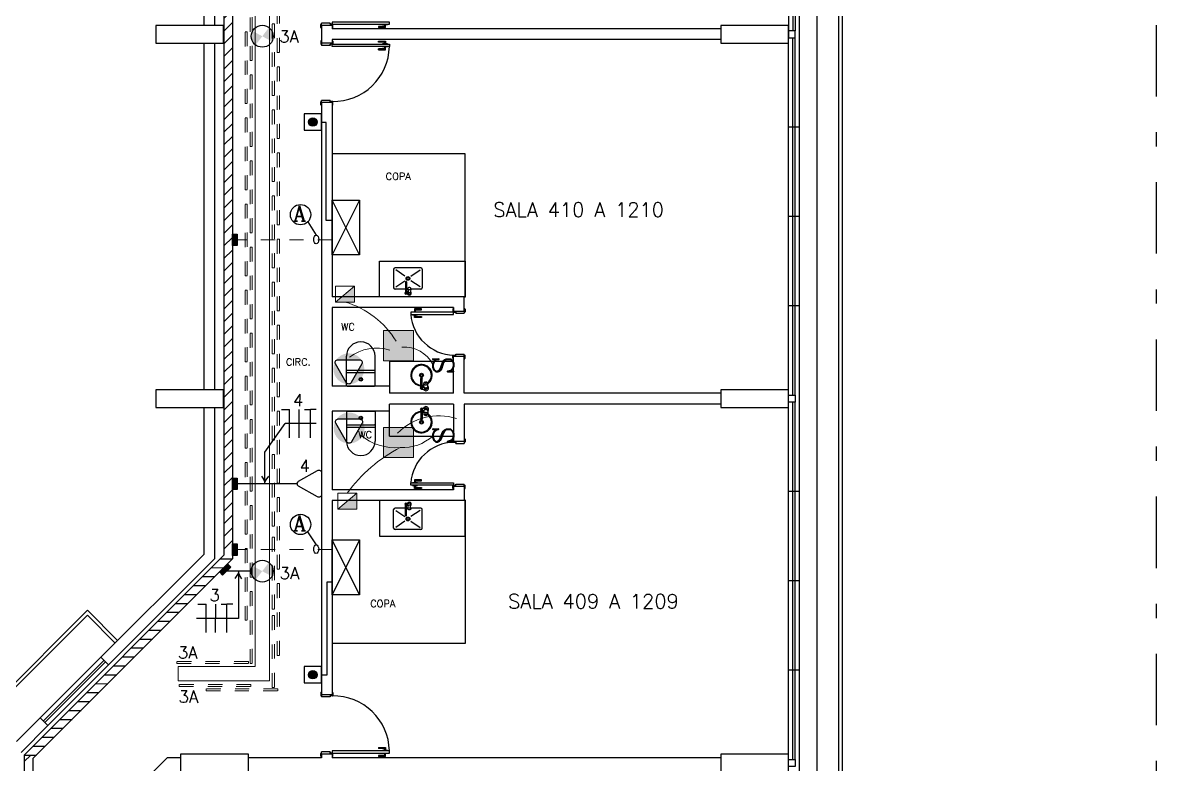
# Model space of a CAD drawing. Extents: x 544 to 914, y -40 to 56.
# Drawn here: x 579.54 to 587.48, y 0.09 to 5.28 of the extents above; entities that cross this region are included whole.
import ezdxf

# ---------------------------------------------------------------- set-up
doc = ezdxf.new("R2010")
doc.units = 0
doc.header["$LTSCALE"] = 0.5
doc.header["$MEASUREMENT"] = 0
for name, pattern in [('CONTINU', [0]), ('DASHDOT', [1, 0.5, -0.25, 0, -0.25]), ('DASHDOT2', [0.5, 0.25, -0.125, 0, -0.125]), ('HIDDEN', [0.375, 0.25, -0.125])]:
    doc.linetypes.add(name, pattern=pattern)
doc.layers.get('0').update_dxf_attribs({"linetype": 'CONTINUOUS'})
for name, color, linetype in [('3', 1, 'CONTINUOUS'), ('A-01', 1, 'CONTINUOUS'), ('A-02', 2, 'CONTINUOUS'), ('A-03', 3, 'CONTINUOUS'), ('A-05', 5, 'CONTINUOUS'), ('COZINHA', 2, 'CONTINUOUS'), ('ELE-ELETROCALHA', 250, 'CONTINUOUS'), ('ELETRODUTO', 5, 'CONTINUOUS'), ('FIAÇÃO', 15, 'CONTINUOUS'), ('INTERRUPTOR', 3, 'CONTINUOUS'), ('JANELA', 1, 'CONTINUOUS'), ('LUMINO', 3, 'CONTINUOUS'), ('PORTA', 2, 'CONTINUOUS'), ('Proj', 1, 'HIDDEN'), ('REDE-ESTRUTURADA', 3, 'CONTINUOUS'), ('SAN', 2, 'CONTINUOUS'), ('SETAS', 1, 'CONTINUOUS'), ('SIMBOLOS', 2, 'CONTINUOUS'), ('TEXTO', 7, 'CONTINUOUS'), ('TEXTO - TOMADAS', 250, 'CONTINUOUS'), ('TOMADAS', 3, 'CONTINUOUS'), ('TUBULACAO', 5, 'CONTINUOUS'), ('Título', 3, 'CONTINUOUS')]:
    doc.layers.add(name, color=color, linetype=linetype)
doc.layers.add('Luminotécnico', color=142, linetype='CONTINUOUS', lineweight=0)
doc.styles.add('ROMANC', font='romanc.shx')
doc.styles.add('T20', font='simplex.shx', dxfattribs={"height": 0.1})

# ---------------------------------------------------------------- blocks, each defined once
blk = doc.blocks.new('A')
at = {"layer": 'TOMADAS'}
blk.add_hatch(color=256, dxfattribs=at).paths.add_polyline_path([(1807.0593, -85.114, 1), (1806.9999, -85.114, 1)])
blk.add_lwpolyline([(1806.9719, -85.1745), (1807.0873, -85.1745), (1807.0873, -85.0534), (1806.9719, -85.0534)], close=True, dxfattribs=at)
blk.add_circle((1807.0296, -85.114), 0.0297, dxfattribs=at)
blk = doc.blocks.new('T')
at = {"layer": 'TOMADAS'}
for p, q in [((-55.6492, 372.2054), (-55.6492, 372.0316)), ((-55.465, 372.138), (-55.6155, 372.2249)), ((-55.6155, 372.0122), (-55.465, 372.0991))]:
    blk.add_line(p, q, dxfattribs=at)
for centre, start, end in [((-55.6267, 372.2054), 60, 180), ((-55.4762, 372.1185), 300, 60), ((-55.6267, 372.0316), 180, 300)]:
    blk.add_arc(centre, 0.0225, start, end, dxfattribs=at)

msp = doc.modelspace()

# ---------------------------------------------------------------- hatches: boundary and pattern name
at = {"layer": 'ELE-ELETROCALHA', "ltscale": 0.06}
h = msp.add_hatch(dxfattribs=at)
h.set_pattern_fill('ANSI31', color=256, scale=0.5, style=0)
h.set_pattern_definition([(45, (-889.07684, 133.60847), (-0.0441941738, 0.0441941738), [])])
h.paths.add_polyline_path([(581.0121, 7.2591), (580.9519, 7.2591), (580.9519, 1.5815), (581.0121, 1.5845)])
at = {"layer": 'ELETRODUTO', "linetype": 'DASHDOT2', "ltscale": 0.06}
for points in [[(581.0124, 3.7229), (581.0442, 3.7229), (581.0442, 3.8023), (581.0124, 3.8023)], [(581.0122, 2.0162), (581.044, 2.0162), (581.044, 2.0956), (581.0122, 2.0956)], [(581.0122, 1.5548), (581.044, 1.5548), (581.044, 1.6343), (581.0122, 1.6343)], [(580.9202, 1.4395), (580.9423, 1.4168), (580.9993, 1.4721), (580.9772, 1.4949)]]:
    msp.add_hatch(color=256, dxfattribs=at).paths.add_polyline_path(points)
at = {"layer": 'LUMINO'}
h = msp.add_hatch(color=256, dxfattribs=at)
h.paths.add_polyline_path([(581.267, 5.2481), (581.2204, 5.1873), (581.2877, 5.1508, 0.124965), (581.297, 5.1873, 0.233353)])
h.paths.add_polyline_path([(581.1738, 5.1266), (581.2204, 5.1873), (581.1531, 5.2239, 0.124965), (581.1438, 5.1873, 0.233353)])
h = msp.add_hatch(color=256, dxfattribs=at)
h.paths.add_polyline_path([(581.2669, 1.505), (581.2204, 1.4442), (581.2877, 1.4077, 0.124965), (581.2969, 1.4442, 0.233353)])
h.paths.add_polyline_path([(581.1738, 1.3835), (581.2204, 1.4442), (581.1531, 1.4808, 0.124965), (581.1438, 1.4442, 0.233353)])
at = {"layer": 'Luminotécnico'}
for points in [[(581.866, 3.4376), (581.7344, 3.3275), (581.866, 3.3275)], [(582.0683, 3.1285), (582.0683, 2.9165), (582.2804, 2.9165), (582.2804, 3.1285)], [(582.0683, 2.4504), (582.0683, 2.2384), (582.2804, 2.2384), (582.2804, 2.4504)], [(581.8817, 1.989), (581.7502, 1.8788), (581.8817, 1.8788)]]:
    msp.add_hatch(color=3, dxfattribs=at).paths.add_polyline_path(points)
at = {"layer": 'Luminotécnico', "linetype": 'CONTINU'}
h = msp.add_hatch(color=3, dxfattribs=at)
h.paths.add_polyline_path([(581.7184, 2.86, 1), (581.935, 2.86, 1)])
h.paths.add_polyline_path([(581.9014, 2.9236, -0.57735), (581.9183, 2.8943), (581.8427, 2.7634, -0.57735), (581.8089, 2.7634), (581.7333, 2.8943, -0.57735), (581.7502, 2.9236)], flags=16)
h = msp.add_hatch(color=3, dxfattribs=at)
h.paths.add_polyline_path([(581.7208, 2.4455, 1), (581.9373, 2.4455, 1)])
h.paths.add_polyline_path([(581.9037, 2.5091, -0.57735), (581.9206, 2.4798), (581.8451, 2.3489, -0.57735), (581.8112, 2.3489), (581.7356, 2.4798, -0.57735), (581.7526, 2.5091)], flags=16)

# ---------------------------------------------------------------- linework, layer by layer
at = {"layer": '3', "color": 6}
for points in [[(580.4739, 5.1386), (580.9489, 5.1386), (580.9489, 5.2636), (580.4739, 5.2636), (580.4739, 5.1386)], [(584.4314, 5.1386), (584.9064, 5.1386), (584.9064, 5.2636), (584.4314, 5.2636), (584.4314, 5.1386)], [(580.4739, 2.5886), (580.9489, 2.5886), (580.9489, 2.7136), (580.4739, 2.7136), (580.4739, 2.5886)], [(584.4314, 2.5886), (584.9064, 2.5886), (584.9064, 2.7136), (584.4314, 2.7136), (584.4314, 2.5886)], [(580.6489, 0.0386), (581.1239, 0.0386), (581.1239, 0.1636), (580.6489, 0.1636), (580.6489, 0.0386)], [(584.4314, 0.0386), (584.9064, 0.0386), (584.9064, 0.1636), (584.4314, 0.1636), (584.4314, 0.0386)]]:
    msp.add_lwpolyline(points, dxfattribs=at)
at = {"layer": 'A-01', "color": 9}
for p, q in [((585.1064, -6.1739), (585.1064, 14.9011)), ((582.6404, 4.3636), (581.7104, 4.3636)), ((582.6404, 3.3586), (582.6404, 4.3636)), ((582.6404, 1.9436), (582.6404, 0.9386)), ((582.6404, 0.9386), (581.7104, 0.9386))]:
    msp.add_line(p, q, dxfattribs=at)
at = {"layer": 'A-02', "color": 9}
for p, q in [((585.2564, 7.8011), (585.2564, -6.7739)), ((585.2814, 7.8261), (585.2814, -6.7989)), ((579.3761, 0.5511), (579.9954, 1.1703)), ((579.3865, 0.5261), (579.9954, 1.135)), ((579.9954, 1.1703), (580.2075, 0.9582)), ((579.9954, 1.135), (580.1898, 0.9405))]:
    msp.add_line(p, q, dxfattribs=at)
at = {"layer": 'A-03', "color": 9}
for p, q in [((584.9814, 4.5511), (584.9064, 4.5511)), ((584.9814, 3.9261), (584.9064, 3.9261)), ((584.9814, 3.3011), (584.9064, 3.3011)), ((584.9814, 2.0011), (584.9064, 2.0011)), ((584.9814, 1.3761), (584.9064, 1.3761)), ((584.9814, 0.7511), (584.9064, 0.7511))]:
    msp.add_line(p, q, dxfattribs=at)
at = {"layer": 'A-05', "color": 4}
for p, q in [((580.8104, 5.8011), (580.8104, 5.2636)), ((580.8854, 5.8511), (580.8854, 5.2636)), ((581.7104, 5.2636), (581.6354, 5.2636)), ((581.6354, 5.2636), (581.6354, 5.1386)), ((581.7104, 5.2636), (581.7104, 5.2386)), ((584.4314, 5.2386), (581.7104, 5.2386)), ((584.4314, 5.1636), (581.7104, 5.1636)), ((581.7104, 5.1636), (581.7104, 5.1386)), ((580.8104, 5.1386), (580.8104, 2.7136)), ((580.8854, 5.1386), (580.8854, 2.7136)), ((581.7104, 5.1386), (581.6354, 5.1386)), ((581.7104, 4.7236), (581.6354, 4.7236)), ((581.6354, 4.7236), (581.6354, 0.5786)), ((581.7104, 4.7236), (581.7104, 3.3636)), ((582.6354, 3.3636), (581.7104, 3.3636)), ((582.6354, 3.2636), (582.6354, 3.3636)), ((582.5604, 3.2886), (581.7104, 3.2886)), ((581.7104, 3.2886), (581.7104, 2.7386)), ((582.5604, 3.2886), (582.5604, 3.2636)), ((582.5604, 3.2636), (582.5604, 3.2886)), ((582.5604, 3.2636), (582.6354, 3.2636)), ((582.5604, 2.9486), (582.6354, 2.9486)), ((582.5604, 2.6886), (582.5604, 2.9486)), ((582.6354, 2.6886), (582.6354, 2.9486)), ((582.1104, 2.7386), (581.7104, 2.7386)), ((582.1104, 2.7386), (582.1104, 2.6886)), ((582.5604, 2.6886), (582.1104, 2.6886)), ((584.4314, 2.6886), (582.6354, 2.6886)), ((580.8104, 2.5886), (580.8104, 1.5612)), ((580.8854, 2.5886), (580.8854, 1.5301)), ((582.1104, 2.5636), (581.7104, 2.5636)), ((581.7104, 2.5636), (581.7104, 2.0136)), ((582.1104, 2.5636), (582.1104, 2.6136)), ((582.5604, 2.6136), (582.1104, 2.6136)), ((582.5604, 2.6136), (582.5604, 2.3536)), ((582.6354, 2.6136), (582.6354, 2.3536)), ((584.4314, 2.6136), (582.6354, 2.6136)), ((582.5604, 2.3536), (582.6354, 2.3536)), ((582.5604, 2.0136), (581.7104, 2.0136)), ((582.5604, 2.0386), (582.6354, 2.0386)), ((582.5604, 2.0136), (582.5604, 2.0386)), ((582.5604, 2.0386), (582.5604, 2.0136)), ((582.6354, 2.0386), (582.6354, 1.9386)), ((582.6354, 1.9386), (581.7104, 1.9386)), ((581.7104, 1.9386), (581.7104, 0.5786)), ((580.0903, 0.841), (580.8104, 1.5612)), ((580.1434, 0.788), (580.8854, 1.5301)), ((580.0903, 0.841), (580.1434, 0.788)), ((581.7104, 0.5786), (581.6354, 0.5786)), ((579.5004, 0.2511), (579.6661, 0.4168)), ((579.6661, 0.4168), (579.7191, 0.3637)), ((579.5314, 0.1761), (579.7191, 0.3637)), ((581.7104, 0.1636), (581.6354, 0.1636)), ((581.6354, 0.1636), (581.6354, 0.1386)), ((581.7104, 0.1636), (581.7104, 0.1386)), ((580.2814, -0.1346), (580.5546, 0.1386)), ((580.6489, 0.1386), (580.5546, 0.1386)), ((581.6354, 0.1386), (581.1239, 0.1386)), ((584.4314, 0.1386), (581.7104, 0.1386))]:
    msp.add_line(p, q, dxfattribs=at)
at = {"layer": 'COZINHA', "color": 9}
for p, q in [((582.0404, 3.3636), (582.0404, 3.6136)), ((582.0404, 3.6136), (582.6404, 3.6136)), ((582.6404, 3.6136), (582.6404, 3.3636)), ((582.1404, 3.5577), (582.1404, 3.4677)), ((582.3304, 3.5677), (582.1504, 3.5677)), ((582.2191, 3.5092), (582.1554, 3.5527)), ((582.2618, 3.5092), (582.3254, 3.5527)), ((582.3404, 3.5577), (582.3404, 3.4677)), ((582.1404, 3.4677), (582.1404, 3.4277)), ((582.2247, 3.4177), (582.1504, 3.4177)), ((582.1554, 3.4327), (582.2191, 3.4762)), ((582.2243, 3.4679), (582.2243, 3.4624)), ((582.2243, 3.4624), (582.2243, 3.3895)), ((582.2401, 3.4177), (582.229, 3.4177)), ((582.2294, 3.4679), (582.2294, 3.4624)), ((582.2294, 3.4624), (582.2294, 3.3895)), ((582.2396, 3.4224), (582.2418, 3.3988)), ((582.2609, 3.4224), (582.2588, 3.3988)), ((582.3304, 3.4177), (582.2605, 3.4177)), ((582.3254, 3.4327), (582.2618, 3.4762)), ((582.3404, 3.4677), (582.3404, 3.4277)), ((582.6404, 3.3636), (582.0404, 3.3636)), ((582.2436, 3.385), (582.2327, 3.385)), ((582.2391, 3.3935), (582.2331, 3.3935)), ((582.2502, 3.3815), (582.2502, 3.3815)), ((582.2574, 3.3932), (582.2574, 3.3969)), ((582.0404, 1.9386), (582.0404, 1.6886)), ((582.6404, 1.9386), (582.0404, 1.9386)), ((582.2243, 1.8398), (582.2243, 1.9127)), ((582.2294, 1.8398), (582.2294, 1.9127)), ((582.2436, 1.9172), (582.2327, 1.9172)), ((582.2391, 1.9087), (582.2331, 1.9087)), ((582.2502, 1.9207), (582.2502, 1.9207)), ((582.2574, 1.909), (582.2574, 1.9053)), ((582.6404, 1.6886), (582.6404, 1.9386)), ((582.1404, 1.8345), (582.1404, 1.8745)), ((582.1404, 1.7445), (582.1404, 1.8345)), ((582.2247, 1.8845), (582.1504, 1.8845)), ((582.1554, 1.8695), (582.2191, 1.826)), ((582.2243, 1.8343), (582.2243, 1.8398)), ((582.2401, 1.8845), (582.229, 1.8845)), ((582.2294, 1.8343), (582.2294, 1.8398)), ((582.2396, 1.8798), (582.2418, 1.9034)), ((582.2609, 1.8798), (582.2588, 1.9034)), ((582.3304, 1.8845), (582.2605, 1.8845)), ((582.3254, 1.8695), (582.2618, 1.826)), ((582.3404, 1.8345), (582.3404, 1.8745)), ((582.3404, 1.7445), (582.3404, 1.8345)), ((582.2191, 1.793), (582.1554, 1.7495)), ((582.2618, 1.793), (582.3254, 1.7495)), ((582.0404, 1.6886), (582.6404, 1.6886)), ((582.3304, 1.7345), (582.1504, 1.7345))]:
    msp.add_line(p, q, dxfattribs=at)
for points in [[(582.2609, 3.4224), (582.2601, 3.425), (582.2578, 3.4275), (582.2545, 3.4291), (582.2503, 3.4297), (582.246, 3.4291), (582.2427, 3.4275), (582.2404, 3.425), (582.2396, 3.4224), (582.2404, 3.4198), (582.2427, 3.4173), (582.246, 3.4157), (582.2503, 3.4152), (582.2545, 3.4157), (582.2578, 3.4173), (582.2601, 3.4198)], [(582.2609, 1.8798), (582.2601, 1.8772), (582.2578, 1.8747), (582.2545, 1.8731), (582.2503, 1.8725), (582.246, 1.8731), (582.2427, 1.8747), (582.2404, 1.8772), (582.2396, 1.8798), (582.2404, 1.8824), (582.2427, 1.8849), (582.246, 1.8865), (582.2503, 1.887), (582.2545, 1.8865), (582.2578, 1.8849), (582.2601, 1.8824)]]:
    msp.add_lwpolyline(points, close=True, dxfattribs=at)
for points in [[(582.2418, 3.3988), (582.2423, 3.3975), (582.2442, 3.396), (582.2468, 3.3952), (582.2503, 3.3949), (582.2537, 3.3952), (582.2563, 3.396), (582.2583, 3.3975), (582.2588, 3.3988)], [(582.2418, 1.9034), (582.2423, 1.9047), (582.2442, 1.9061), (582.2468, 1.907), (582.2503, 1.9073), (582.2537, 1.907), (582.2563, 1.9061), (582.2583, 1.9047), (582.2588, 1.9034)]]:
    msp.add_lwpolyline(points, dxfattribs=at)
for centre, radius in [((582.2404, 3.4927), 0.0133), ((582.2404, 3.4927), 0.00813), ((582.2404, 1.8095), 0.0133), ((582.2404, 1.8095), 0.00813)]:
    msp.add_circle(centre, radius, dxfattribs=at)
for centre, radius, start, end in [((582.1504, 3.5577), 0.01, 90, 180), ((582.3304, 3.5577), 0.01, 0, 90), ((582.1504, 3.4277), 0.01, 180, 270), ((582.2269, 3.4679), 0.00376, 312.65589, 227.34411), ((582.2269, 3.4679), 0.00255, 359.99352, 180.00648), ((582.3304, 3.4277), 0.01, 270, 0), ((582.2269, 3.3895), 0.0074, 110.16101, 69.83899), ((582.2269, 3.3895), 0.00255, 180.00373, 359.99627), ((582.2502, 3.3895), 0.0148, 126.00126, 164.46267), ((582.2502, 3.3895), 0.0148, 197.74323, 53.82953), ((582.2391, 3.3978), 0.00425, 270, 347.17152), ((582.2502, 3.3895), 0.00804, 214.26245, 27.26327), ((582.2269, 1.9127), 0.0074, 290.16101, 249.83899), ((582.2269, 1.9127), 0.00255, 0.00373, 179.99627), ((582.2502, 1.9127), 0.0148, 195.53733, 233.99874), ((582.2502, 1.9127), 0.0148, 306.17047, 162.25677), ((582.2391, 1.9044), 0.00425, 12.82848, 90), ((582.2502, 1.9127), 0.00804, 332.73673, 145.73755), ((582.1504, 1.8745), 0.01, 90, 180), ((582.2269, 1.8343), 0.00376, 132.65589, 47.34411), ((582.2269, 1.8343), 0.00255, 179.99352, 0.00648), ((582.3304, 1.8745), 0.01, 0, 90), ((582.1504, 1.7445), 0.01, 180, 270), ((582.3304, 1.7445), 0.01, 270, 0)]:
    msp.add_arc(centre, radius, start, end, dxfattribs=at)
at = {"layer": 'ELE-ELETROCALHA', "ltscale": 0.06}
for p, q in [((580.9519, 7.2591), (580.9519, 1.5555)), ((581.0121, 7.2591), (581.0121, 1.5308)), ((579.5537, 0.1573), (580.9519, 1.5555)), ((579.6139, 0.1326), (581.0121, 1.5308)), ((580.9273, 1.5309), (581.0124, 1.5308)), ((580.8651, 1.4685), (580.9502, 1.4684)), ((580.8025, 1.406), (580.8877, 1.4059)), ((580.6774, 1.2812), (580.7626, 1.2811)), ((580.74, 1.3436), (580.8251, 1.3435)), ((580.6149, 1.2187), (580.7, 1.2186)), ((580.5523, 1.1563), (580.6374, 1.1562)), ((580.4897, 1.0939), (580.5749, 1.0938)), ((580.3656, 0.969), (580.4508, 0.9689)), ((580.4272, 1.0314), (580.5123, 1.0313)), ((580.3031, 0.9065), (580.3882, 0.9065)), ((580.2405, 0.8441), (580.3256, 0.844)), ((580.116, 0.7192), (580.2011, 0.7192)), ((580.1779, 0.7817), (580.2631, 0.7816)), ((580.0534, 0.6568), (580.1386, 0.6567)), ((579.9909, 0.5944), (580.076, 0.5943)), ((579.9283, 0.5319), (580.0135, 0.5318)), ((579.8036, 0.4071), (579.8887, 0.407)), ((579.8661, 0.4695), (579.9513, 0.4694)), ((579.741, 0.3446), (579.8261, 0.3445)), ((579.6784, 0.2822), (579.7636, 0.2821)), ((579.6159, 0.2198), (579.701, 0.2197)), ((579.5537, 0.1573), (579.5537, -4.1773)), ((579.5537, 0.1573), (579.6388, 0.1572)), ((579.5537, 0.1118), (579.5991, 0.1572)), ((579.6139, 0.1326), (579.6139, -4.2375))]:
    msp.add_line(p, q, dxfattribs=at)
at = {"layer": 'ELE-ELETROCALHA', "color": 5, "linetype": 'CONTINU'}
msp.add_line((581.1436, 1.4443), (580.9258, 1.4446), dxfattribs=at)
at = {"layer": 'ELETRODUTO', "linetype": 'DASHDOT2', "ltscale": 0.06}
for points in [[(581.0442, 3.8023), (581.0442, 3.7229), (581.0124, 3.7229), (581.0124, 3.8023)], [(581.044, 2.0956), (581.044, 2.0162), (581.0122, 2.0162), (581.0122, 2.0956)], [(581.044, 1.6343), (581.044, 1.5548), (581.0122, 1.5548), (581.0122, 1.6343)], [(580.9993, 1.4721), (580.9423, 1.4168), (580.9202, 1.4395), (580.9772, 1.4949)]]:
    msp.add_lwpolyline(points, close=True, dxfattribs=at)
at = {"layer": 'FIAÇÃO'}
for p, q in [((581.3541, 2.5762), (581.4116, 2.5761)), ((581.4113, 2.3778), (581.4116, 2.5761)), ((581.4781, 2.3777), (581.4784, 2.576)), ((581.5173, 2.5759), (581.5575, 2.5759)), ((581.5572, 2.3776), (581.5575, 2.5759)), ((581.5977, 2.5758), (581.5575, 2.5759)), ((580.77, 1.2124), (580.8274, 1.2123)), ((580.8271, 1.014), (580.8274, 1.2123)), ((580.8939, 1.0139), (580.8942, 1.2122)), ((580.9331, 1.2121), (580.9733, 1.2121)), ((580.973, 1.0138), (580.9733, 1.2121)), ((581.0135, 1.212), (580.9733, 1.2121))]:
    msp.add_line(p, q, dxfattribs=at)
at = {"layer": 'JANELA', "color": 9}
for p, q in [((584.9814, 14.9011), (584.9814, -6.1739)), ((584.9064, 7.7261), (584.9064, 5.2261)), ((584.9364, 7.7261), (584.9364, 5.2261)), ((584.9514, 7.7261), (584.9514, 5.2261)), ((584.9064, 2.6761), (584.9064, 5.1761)), ((584.9364, 2.6761), (584.9364, 5.1761)), ((584.9514, 2.6761), (584.9514, 5.1761)), ((584.9064, 0.1261), (584.9064, 2.6261)), ((584.9364, 0.1261), (584.9364, 2.6261)), ((584.9514, 0.1261), (584.9514, 2.6261)), ((579.6661, 0.4168), (580.0903, 0.841)), ((579.6873, 0.3956), (580.1115, 0.8198)), ((579.6979, 0.385), (580.1221, 0.8092)), ((579.7191, 0.3637), (580.1434, 0.788))]:
    msp.add_line(p, q, dxfattribs=at)
for points in [[(584.9064, 5.1761), (584.9514, 5.1761), (584.9514, 5.2261), (584.9064, 5.2261)], [(584.9064, 2.6761), (584.9514, 2.6761), (584.9514, 2.6261), (584.9064, 2.6261)], [(584.9064, 0.1261), (584.9514, 0.1261), (584.9514, 0.0761), (584.9064, 0.0761)]]:
    msp.add_lwpolyline(points, close=True, dxfattribs=at)
at = {"layer": 'LUMINO'}
for centre in [(581.2204, 5.1873), (581.2204, 1.4442)]:
    msp.add_circle(centre, 0.0766, dxfattribs=at)
at = {"layer": 'Luminotécnico', "color": 3}
for p, q in [((581.866, 3.4376), (581.7344, 3.3275)), ((581.8817, 1.989), (581.7502, 1.8788))]:
    msp.add_line(p, q, dxfattribs=at)
at = {"layer": 'Luminotécnico', "color": 3, "linetype": 'CONTINU', "ltscale": 0.05}
msp.add_lwpolyline([(581.1707, 7.0836), (581.1707, 0.7767), (580.6307, 0.7767), (580.6307, 0.6763), (581.2711, 0.6763), (581.2711, 7.0836)], close=True, dxfattribs=at)
at = {"layer": 'Luminotécnico', "color": 9, "linetype": 'HIDDEN', "ltscale": 0.05}
for points in [[(581.3255, 5.0741), (581.3255, 5.5764), (581.3406, 5.5764), (581.3406, 5.0741)], [(581.1354, 5.0179), (581.1354, 5.5202), (581.1505, 5.5202), (581.1505, 5.0179)], [(581.2901, 4.7728), (581.2901, 5.275), (581.3052, 5.275), (581.3052, 4.7728)], [(581.2901, 4.7728), (581.2901, 5.275), (581.3052, 5.275), (581.3052, 4.7728)], [(581.1, 4.7165), (581.1, 5.2188), (581.115, 5.2188), (581.115, 4.7165)], [(581.1, 4.7165), (581.1, 5.2188), (581.115, 5.2188), (581.115, 4.7165)], [(581.3255, 4.4714), (581.3255, 4.9737), (581.3406, 4.9737), (581.3406, 4.4714)], [(581.1354, 4.4152), (581.1354, 4.9174), (581.1505, 4.9174), (581.1505, 4.4152)], [(581.1, 4.1138), (581.1, 4.6161), (581.115, 4.6161), (581.115, 4.1138)], [(581.2901, 4.17), (581.2901, 4.6723), (581.3052, 4.6723), (581.3052, 4.17)], [(581.3255, 3.8686), (581.3255, 4.3709), (581.3406, 4.3709), (581.3406, 3.8686)], [(581.1354, 3.8124), (581.1354, 4.3147), (581.1505, 4.3147), (581.1505, 3.8124)], [(581.2901, 3.5673), (581.2901, 4.0696), (581.3052, 4.0696), (581.3052, 3.5673)], [(581.2901, 3.5673), (581.2901, 4.0696), (581.3052, 4.0696), (581.3052, 3.5673)], [(581.1, 3.511), (581.1, 4.0133), (581.115, 4.0133), (581.115, 3.511)], [(581.1, 3.511), (581.1, 4.0133), (581.115, 4.0133), (581.115, 3.511)], [(581.3255, 3.2659), (581.3255, 3.7682), (581.3406, 3.7682), (581.3406, 3.2659)], [(581.1354, 3.2097), (581.1354, 3.712), (581.1505, 3.712), (581.1505, 3.2097)], [(581.2901, 2.9645), (581.2901, 3.4668), (581.3052, 3.4668), (581.3052, 2.9645)], [(581.1, 2.9083), (581.1, 3.4106), (581.115, 3.4106), (581.115, 2.9083)], [(581.1354, 2.6069), (581.1354, 3.1092), (581.1505, 3.1092), (581.1505, 2.6069)], [(581.3255, 2.6632), (581.3255, 3.1655), (581.3406, 3.1655), (581.3406, 2.6632)], [(581.2901, 2.3618), (581.2901, 2.8641), (581.3052, 2.8641), (581.3052, 2.3618)], [(581.2901, 2.3618), (581.2901, 2.8641), (581.3052, 2.8641), (581.3052, 2.3618)], [(581.1, 2.3056), (581.1, 2.8079), (581.115, 2.8079), (581.115, 2.3056)], [(581.1, 2.3056), (581.1, 2.8079), (581.115, 2.8079), (581.115, 2.3056)], [(581.3255, 2.0604), (581.3255, 2.5627), (581.3406, 2.5627), (581.3406, 2.0604)], [(581.1354, 2.0042), (581.1354, 2.5065), (581.1505, 2.5065), (581.1505, 2.0042)], [(581.2901, 1.7591), (581.2901, 2.2613), (581.3052, 2.2613), (581.3052, 1.7591)], [(581.1, 1.7028), (581.1, 2.2051), (581.115, 2.2051), (581.115, 1.7028)], [(581.3255, 1.4577), (581.3255, 1.96), (581.3406, 1.96), (581.3406, 1.4577)], [(581.1354, 1.4015), (581.1354, 1.9037), (581.1505, 1.9037), (581.1505, 1.4015)], [(581.2901, 1.1792), (581.2901, 1.6815), (581.3052, 1.6815), (581.3052, 1.1792)], [(581.1, 1.1001), (581.1, 1.6024), (581.115, 1.6024), (581.115, 1.1001)], [(581.3255, 0.8549), (581.3255, 1.3572), (581.3406, 1.3572), (581.3406, 0.8549)], [(581.1354, 0.7987), (581.1354, 1.301), (581.1505, 1.301), (581.1505, 0.7987)], [(581.2901, 0.6304), (581.2901, 1.1327), (581.3052, 1.1327), (581.3052, 0.6304)], [(580.6217, 0.7971), (581.124, 0.7971), (581.124, 0.8122), (580.6217, 0.8122)], [(580.6386, 0.6366), (581.1409, 0.6366), (581.1409, 0.6517), (580.6386, 0.6517)], [(580.8275, 0.6065), (581.3298, 0.6065), (581.3298, 0.6216), (580.8275, 0.6216)]]:
    msp.add_lwpolyline(points, close=True, dxfattribs=at)
at = {"layer": 'Luminotécnico', "color": 3}
for points in [[(581.7344, 3.4376), (581.866, 3.4376), (581.866, 3.3275), (581.7344, 3.3275)], [(582.2804, 2.9165), (582.2804, 3.1285), (582.0683, 3.1285), (582.0683, 2.9165)], [(582.2804, 2.2384), (582.2804, 2.4504), (582.0683, 2.4504), (582.0683, 2.2384)], [(581.7502, 1.989), (581.8817, 1.989), (581.8817, 1.8788), (581.7502, 1.8788)]]:
    msp.add_lwpolyline(points, close=True, dxfattribs=at)
at = {"layer": 'Luminotécnico', "color": 5, "linetype": 'CONTINU'}
for centre, radius, start, end in [((581.6259, 2.7301), 0.6223, 31.32166, 73.73318), ((582.019, 2.694), 0.311, 72.09605, 126.99008), ((582.2134, 2.7852), 0.2277, 27.58642, 93.68644), ((582.4557, 2.1349), 0.397, 71.72415, 136.41066), ((582.1563, 2.6963), 0.3887, 230.38962, 274.56505), ((582.203, 2.6255), 0.317, 267.14477, 311.89146), ((582.6427, 1.4049), 1.0123, 116.7411, 144.7602)]:
    msp.add_arc(centre, radius, start, end, dxfattribs=at)
at = {"layer": 'PORTA', "color": 9}
for p, q in [((581.6304, 5.2486), (581.6304, 5.2686)), ((581.6354, 5.2711), (581.6329, 5.2711)), ((581.6354, 5.2461), (581.6329, 5.2461)), ((581.6954, 5.2786), (581.6354, 5.2786)), ((581.6354, 5.2636), (581.6354, 5.2786)), ((581.6354, 5.2461), (581.6354, 5.2461)), ((581.6954, 5.2711), (581.6954, 5.2786)), ((581.6954, 5.2786), (581.6954, 5.2711)), ((581.7104, 5.2711), (581.6954, 5.2711)), ((581.7104, 5.2636), (581.7104, 5.2711)), ((581.7129, 5.2461), (581.7104, 5.2461)), ((581.7154, 5.2486), (581.7154, 5.2686)), ((582.0415, 5.2551), (582.0345, 5.2551)), ((582.0345, 5.2551), (582.0345, 5.2481)), ((582.0345, 5.2481), (582.0835, 5.2481)), ((582.0765, 5.2551), (582.0415, 5.2551)), ((582.0415, 5.2551), (582.0415, 5.2551)), ((582.0625, 5.2676), (582.0625, 5.2711)), ((582.0975, 5.2676), (582.0625, 5.2676)), ((582.0765, 5.2676), (582.0765, 5.2551)), ((582.0835, 5.2481), (582.0835, 5.2676)), ((582.0975, 5.2676), (582.0975, 5.2711)), ((581.6304, 5.1536), (581.6304, 5.1336)), ((581.6354, 5.1561), (581.6329, 5.1561)), ((581.6354, 5.1311), (581.6329, 5.1311)), ((581.6354, 5.1561), (581.6354, 5.1561)), ((581.6354, 5.1386), (581.6354, 5.1236)), ((581.6954, 5.1236), (581.6354, 5.1236)), ((581.6954, 5.1311), (581.6954, 5.1236)), ((581.6954, 5.1236), (581.6954, 5.1311)), ((581.7104, 5.1311), (581.6954, 5.1311)), ((581.7129, 5.1561), (581.7104, 5.1561)), ((581.7104, 5.1386), (581.7104, 5.1311)), ((581.7154, 5.1536), (581.7154, 5.1336)), ((582.0345, 5.1471), (582.0345, 5.1541)), ((582.0345, 5.1541), (582.0835, 5.1541)), ((582.0415, 5.1471), (582.0345, 5.1471)), ((582.0345, 5.0931), (582.0345, 5.1001)), ((582.0415, 5.1001), (582.0345, 5.1001)), ((582.0345, 5.0931), (582.0835, 5.0931)), ((582.0765, 5.1471), (582.0415, 5.1471)), ((582.0415, 5.1471), (582.0415, 5.1471)), ((582.0415, 5.1001), (582.0415, 5.1001)), ((582.0765, 5.1001), (582.0415, 5.1001)), ((582.0975, 5.1346), (582.0625, 5.1346)), ((582.0625, 5.1346), (582.0625, 5.1311)), ((582.0625, 5.1126), (582.0625, 5.1161)), ((582.0975, 5.1126), (582.0625, 5.1126)), ((582.0765, 5.1346), (582.0765, 5.1471)), ((582.0765, 5.1126), (582.0765, 5.1001)), ((582.0835, 5.1541), (582.0835, 5.1346)), ((582.0835, 5.0931), (582.0835, 5.1126)), ((582.0975, 5.1346), (582.0975, 5.1311)), ((582.0975, 5.1126), (582.0975, 5.1161)), ((581.6304, 4.7086), (581.6304, 4.7286)), ((581.6354, 4.7311), (581.6329, 4.7311)), ((581.6354, 4.7061), (581.6329, 4.7061)), ((581.6954, 4.7386), (581.6354, 4.7386)), ((581.6354, 4.7236), (581.6354, 4.7386)), ((581.6354, 4.7061), (581.6354, 4.7061)), ((581.6954, 4.7386), (581.6954, 4.7311)), ((581.6954, 4.7311), (581.6954, 4.7386)), ((581.7104, 4.7311), (581.6954, 4.7311)), ((581.7129, 4.7311), (581.7104, 4.7311)), ((581.7104, 4.7236), (581.7104, 4.7311)), ((581.7129, 4.7061), (581.7104, 4.7061)), ((581.7154, 4.7086), (581.7154, 4.7286)), ((582.2734, 3.2596), (582.3084, 3.2596)), ((582.2734, 3.2596), (582.2734, 3.2561)), ((582.3364, 3.2791), (582.2874, 3.2791)), ((582.2874, 3.2791), (582.2874, 3.2596)), ((582.2944, 3.2596), (582.2944, 3.2721)), ((582.2944, 3.2721), (582.3294, 3.2721)), ((582.3084, 3.2596), (582.3084, 3.2561)), ((582.3294, 3.2721), (582.3294, 3.2721)), ((582.3294, 3.2721), (582.3364, 3.2721)), ((582.3364, 3.2721), (582.3364, 3.2791)), ((582.5554, 3.2786), (582.5554, 3.2586)), ((582.5579, 3.2811), (582.5604, 3.2811)), ((582.5604, 3.2636), (582.5604, 3.2561)), ((582.5604, 3.2561), (582.5754, 3.2561)), ((582.5754, 3.2561), (582.5754, 3.2486)), ((582.5754, 3.2486), (582.5754, 3.2561)), ((582.6354, 3.2811), (582.6379, 3.2811)), ((582.6354, 3.2811), (582.6354, 3.2811)), ((582.6354, 3.2636), (582.6354, 3.2486)), ((582.6354, 3.2561), (582.6379, 3.2561)), ((582.6404, 3.2786), (582.6404, 3.2586)), ((582.2734, 3.2376), (582.2734, 3.2411)), ((582.2734, 3.2376), (582.3084, 3.2376)), ((582.2874, 3.2181), (582.2874, 3.2376)), ((582.3364, 3.2181), (582.2874, 3.2181)), ((582.2944, 3.2376), (582.2944, 3.2251)), ((582.2944, 3.2251), (582.3294, 3.2251)), ((582.3084, 3.2376), (582.3084, 3.2411)), ((582.3294, 3.2251), (582.3364, 3.2251)), ((582.3294, 3.2251), (582.3294, 3.2251)), ((582.3364, 3.2251), (582.3364, 3.2181)), ((582.5754, 3.2486), (582.6354, 3.2486)), ((582.5554, 2.9336), (582.5554, 2.9536)), ((582.5579, 2.9561), (582.5604, 2.9561)), ((582.5604, 2.9561), (582.5754, 2.9561)), ((582.5604, 2.9486), (582.5604, 2.9561)), ((582.5754, 2.9636), (582.6354, 2.9636)), ((582.5754, 2.9636), (582.5754, 2.9561)), ((582.5754, 2.9561), (582.5754, 2.9636)), ((582.6354, 2.9486), (582.6354, 2.9636)), ((582.6354, 2.9561), (582.6379, 2.9561)), ((582.6404, 2.9336), (582.6404, 2.9536)), ((582.5579, 2.9311), (582.5604, 2.9311)), ((582.6354, 2.9311), (582.6354, 2.9311)), ((582.6354, 2.9311), (582.6379, 2.9311)), ((582.5554, 2.3686), (582.5554, 2.3486)), ((582.5579, 2.3711), (582.5604, 2.3711)), ((582.5579, 2.3461), (582.5604, 2.3461)), ((582.5604, 2.3536), (582.5604, 2.3461)), ((582.5604, 2.3461), (582.5754, 2.3461)), ((582.5754, 2.3386), (582.5754, 2.3461)), ((582.5754, 2.3461), (582.5754, 2.3386)), ((582.5754, 2.3386), (582.6354, 2.3386)), ((582.6354, 2.3711), (582.6354, 2.3711)), ((582.6354, 2.3711), (582.6379, 2.3711)), ((582.6354, 2.3536), (582.6354, 2.3386)), ((582.6354, 2.3461), (582.6379, 2.3461)), ((582.6404, 2.3686), (582.6404, 2.3486)), ((582.2734, 2.0646), (582.2734, 2.0611)), ((582.2734, 2.0646), (582.3084, 2.0646)), ((582.2874, 2.0841), (582.2874, 2.0646)), ((582.3364, 2.0841), (582.2874, 2.0841)), ((582.2944, 2.0771), (582.3294, 2.0771)), ((582.2944, 2.0646), (582.2944, 2.0771)), ((582.3084, 2.0646), (582.3084, 2.0611)), ((582.3294, 2.0771), (582.3364, 2.0771)), ((582.3294, 2.0771), (582.3294, 2.0771)), ((582.3364, 2.0771), (582.3364, 2.0841)), ((582.2734, 2.0426), (582.2734, 2.0461)), ((582.2734, 2.0426), (582.3084, 2.0426)), ((582.2874, 2.0231), (582.2874, 2.0426)), ((582.3364, 2.0231), (582.2874, 2.0231)), ((582.2944, 2.0426), (582.2944, 2.0301)), ((582.2944, 2.0301), (582.3294, 2.0301)), ((582.3084, 2.0426), (582.3084, 2.0461)), ((582.3294, 2.0301), (582.3294, 2.0301)), ((582.3294, 2.0301), (582.3364, 2.0301)), ((582.3364, 2.0301), (582.3364, 2.0231)), ((582.5554, 2.0236), (582.5554, 2.0436)), ((582.5579, 2.0211), (582.5604, 2.0211)), ((582.5604, 2.0386), (582.5604, 2.0461)), ((582.5604, 2.0461), (582.5754, 2.0461)), ((582.5754, 2.0536), (582.6354, 2.0536)), ((582.5754, 2.0461), (582.5754, 2.0536)), ((582.5754, 2.0536), (582.5754, 2.0461)), ((582.6354, 2.0386), (582.6354, 2.0536)), ((582.6354, 2.0461), (582.6379, 2.0461)), ((582.6354, 2.0211), (582.6379, 2.0211)), ((582.6354, 2.0211), (582.6354, 2.0211)), ((582.6404, 2.0236), (582.6404, 2.0436)), ((581.6304, 0.5936), (581.6304, 0.5736)), ((581.6354, 0.5961), (581.6329, 0.5961)), ((581.6354, 0.5711), (581.6329, 0.5711)), ((581.6354, 0.5961), (581.6354, 0.5961)), ((581.6354, 0.5786), (581.6354, 0.5636)), ((581.6954, 0.5636), (581.6354, 0.5636)), ((581.7104, 0.5711), (581.6954, 0.5711)), ((581.6954, 0.5636), (581.6954, 0.5711)), ((581.6954, 0.5711), (581.6954, 0.5636)), ((581.7129, 0.5961), (581.7104, 0.5961)), ((581.7104, 0.5786), (581.7104, 0.5711)), ((581.7129, 0.5711), (581.7104, 0.5711)), ((581.7154, 0.5936), (581.7154, 0.5736)), ((581.6304, 0.1486), (581.6304, 0.1686)), ((581.6354, 0.1711), (581.6329, 0.1711)), ((581.6954, 0.1786), (581.6354, 0.1786)), ((581.6354, 0.1636), (581.6354, 0.1786)), ((581.6954, 0.1711), (581.6954, 0.1786)), ((581.6954, 0.1786), (581.6954, 0.1711)), ((581.7104, 0.1711), (581.6954, 0.1711)), ((581.7104, 0.1636), (581.7104, 0.1711)), ((581.7154, 0.1486), (581.7154, 0.1686)), ((582.0345, 0.2091), (582.0345, 0.2021)), ((582.0345, 0.2091), (582.0835, 0.2091)), ((582.0415, 0.2021), (582.0345, 0.2021)), ((582.0415, 0.2021), (582.0415, 0.2021)), ((582.0765, 0.2021), (582.0415, 0.2021)), ((582.0625, 0.1896), (582.0625, 0.1861)), ((582.0975, 0.1896), (582.0625, 0.1896)), ((582.0625, 0.1676), (582.0625, 0.1711)), ((582.0975, 0.1676), (582.0625, 0.1676)), ((582.0765, 0.1896), (582.0765, 0.2021)), ((582.0765, 0.1676), (582.0765, 0.1551)), ((582.0835, 0.2091), (582.0835, 0.1896)), ((582.0835, 0.1481), (582.0835, 0.1676)), ((582.0975, 0.1896), (582.0975, 0.1861)), ((582.0975, 0.1676), (582.0975, 0.1711)), ((581.6354, 0.1461), (581.6329, 0.1461)), ((581.6354, 0.1461), (581.6354, 0.1461)), ((581.7129, 0.1461), (581.7104, 0.1461)), ((582.0415, 0.1551), (582.0345, 0.1551)), ((582.0345, 0.1551), (582.0345, 0.1481)), ((582.0345, 0.1481), (582.0835, 0.1481)), ((582.0765, 0.1551), (582.0415, 0.1551)), ((582.0415, 0.1551), (582.0415, 0.1551))]:
    msp.add_line(p, q, dxfattribs=at)
for points in [[(581.7104, 5.2711), (582.1104, 5.2711), (582.1104, 5.2861), (581.7104, 5.2861)], [(581.7104, 5.1311), (582.1104, 5.1311), (582.1104, 5.1161), (581.7104, 5.1161)], [(582.5604, 3.2561), (582.2604, 3.2561), (582.2604, 3.2411), (582.5604, 3.2411)], [(582.5604, 2.0461), (582.2604, 2.0461), (582.2604, 2.0611), (582.5604, 2.0611)], [(581.7104, 0.1711), (582.1104, 0.1711), (582.1104, 0.1861), (581.7104, 0.1861)]]:
    msp.add_lwpolyline(points, close=True, dxfattribs=at)
for centre, radius, start, end in [((581.6329, 5.2686), 0.0025, 90, 180), ((581.6329, 5.2486), 0.0025, 180, 270), ((581.7129, 5.2686), 0.0025, 0, 90), ((581.7129, 5.2486), 0.0025, 270, 0), ((581.6329, 5.1536), 0.0025, 90, 180), ((581.6329, 5.1336), 0.0025, 180, 270), ((581.7179, 5.1236), 0.3926, 268.90531, 358.90531), ((581.7129, 5.1536), 0.0025, 0, 90), ((581.7129, 5.1336), 0.0025, 270, 0), ((581.6329, 4.7286), 0.0025, 90, 180), ((581.6329, 4.7086), 0.0025, 180, 270), ((581.7129, 4.7286), 0.0025, 0, 90), ((581.7129, 4.7086), 0.0025, 270, 0), ((582.5579, 3.2786), 0.0025, 90, 180), ((582.5579, 3.2586), 0.0025, 180, 270), ((582.6379, 3.2786), 0.0025, 0, 90), ((582.6379, 3.2586), 0.0025, 270, 0), ((582.568, 3.2645), 0.3085, 184.34604, 268.59156), ((582.5579, 2.9536), 0.0025, 90, 180), ((582.6379, 2.9536), 0.0025, 0, 90), ((582.5579, 2.9336), 0.0025, 180, 270), ((582.6379, 2.9336), 0.0025, 270, 0), ((582.568, 2.0377), 0.3085, 91.40844, 175.65396), ((582.5579, 2.3686), 0.0025, 90, 180), ((582.5579, 2.3486), 0.0025, 180, 270), ((582.6379, 2.3686), 0.0025, 0, 90), ((582.6379, 2.3486), 0.0025, 270, 0), ((582.5579, 2.0436), 0.0025, 90, 180), ((582.5579, 2.0236), 0.0025, 180, 270), ((582.6379, 2.0436), 0.0025, 0, 90), ((582.6379, 2.0236), 0.0025, 270, 0), ((581.6329, 0.5936), 0.0025, 90, 180), ((581.6329, 0.5736), 0.0025, 180, 270), ((581.7179, 0.1786), 0.3926, 1.09469, 91.09469), ((581.7129, 0.5936), 0.0025, 0, 90), ((581.7129, 0.5736), 0.0025, 270, 0), ((581.6329, 0.1686), 0.0025, 90, 180), ((581.7129, 0.1686), 0.0025, 0, 90), ((581.6329, 0.1486), 0.0025, 180, 270), ((581.7129, 0.1486), 0.0025, 270, 0)]:
    msp.add_arc(centre, radius, start, end, dxfattribs=at)
at = {"layer": 'Proj', "color": 5, "linetype": 'CONTINU'}
msp.add_line((581.4655, 2.056), (581.0121, 2.056), dxfattribs=at)
at = {"layer": 'REDE-ESTRUTURADA'}
for p, q in [((581.9005, 3.6569), (581.7103, 4.0411)), ((581.9005, 4.0411), (581.7104, 3.6568)), ((581.9003, 1.2784), (581.7101, 1.6627)), ((581.9003, 1.6627), (581.7103, 1.2784))]:
    msp.add_line(p, q, dxfattribs=at)
for points in [[(581.7103, 4.0411), (581.9005, 4.0411), (581.9005, 3.6569), (581.7103, 3.6569)], [(581.7101, 1.6627), (581.9003, 1.6627), (581.9003, 1.2784), (581.7101, 1.2784)]]:
    msp.add_lwpolyline(points, close=True, dxfattribs=at)
at = {"layer": 'SAN', "color": 9}
for p, q in [((581.8104, 2.7436), (581.8104, 2.9486)), ((582.0104, 2.7436), (582.0104, 2.9486)), ((582.1104, 2.9136), (582.1104, 2.7386)), ((582.1104, 2.9136), (582.5604, 2.9136)), ((581.8104, 2.8499), (582.0104, 2.8499)), ((581.8154, 2.8336), (582.0054, 2.8336)), ((582.3299, 2.7263), (582.3299, 2.793)), ((582.341, 2.7263), (582.341, 2.793)), ((581.8154, 2.7386), (582.0054, 2.7386)), ((582.3354, 2.718), (582.3596, 2.718)), ((582.341, 2.7326), (582.3538, 2.7326)), ((582.3521, 2.7372), (582.3521, 2.7581)), ((582.3563, 2.7263), (582.3563, 2.7302)), ((582.3757, 2.7263), (582.3757, 2.7302)), ((582.3799, 2.7372), (582.3799, 2.7581)), ((581.8104, 2.5586), (581.8104, 2.3536)), ((581.8154, 2.5636), (582.0054, 2.5636)), ((582.0104, 2.5586), (582.0104, 2.3536)), ((582.1104, 2.3886), (582.1104, 2.5636)), ((582.3299, 2.5759), (582.3299, 2.5092)), ((582.3354, 2.5842), (582.3596, 2.5842)), ((582.341, 2.5759), (582.341, 2.5092)), ((582.341, 2.5696), (582.3538, 2.5696)), ((582.3521, 2.565), (582.3521, 2.5441)), ((582.3563, 2.5759), (582.3563, 2.572)), ((582.3757, 2.5759), (582.3757, 2.572)), ((582.3799, 2.565), (582.3799, 2.5441)), ((581.8154, 2.4686), (582.0054, 2.4686)), ((581.8104, 2.4523), (582.0104, 2.4523)), ((582.1104, 2.3886), (582.5604, 2.3886))]:
    msp.add_line(p, q, dxfattribs=at)
for centre, radius in [((581.9104, 2.7861), 0.0125), ((581.9104, 2.7861), 0.0075), ((582.3354, 2.8152), 0.0133), ((582.3354, 2.8152), 0.00778), ((581.9104, 2.5161), 0.0125), ((581.9104, 2.5161), 0.0075), ((582.3354, 2.487), 0.0133), ((582.3354, 2.487), 0.00778)]:
    msp.add_circle(centre, radius, dxfattribs=at)
for centre, radius, start, end in [((581.9104, 2.9486), 0.1, 0, 180), ((582.3354, 2.8152), 0.075, 306.3412, 265.75198), ((582.3354, 2.8152), 0.0694, 309.00735, 265.41143), ((581.8154, 2.8286), 0.005, 90, 180), ((582.0054, 2.8286), 0.005, 0, 90), ((582.3354, 2.793), 0.00694, 323.1301, 216.8699), ((582.3354, 2.793), 0.00556, 359.99988, 179.99988), ((581.8154, 2.7436), 0.005, 180, 270), ((582.0054, 2.7436), 0.005, 270, 0), ((582.3354, 2.7263), 0.00833, 131.81031, 48.18969), ((582.3354, 2.7263), 0.00556, 179.99979, 359.99979), ((582.3354, 2.8152), 0.0694, 274.58857, 283.88654), ((582.3354, 2.8152), 0.075, 274.24802, 282.83959), ((582.366, 2.7263), 0.0194, 135.58469, 161.12889), ((582.366, 2.7263), 0.0194, 205.37693, 44.41531), ((582.3592, 2.7581), 0.00706, 149.63881, 180), ((582.3592, 2.7581), 0.00706, 180, 210.36119), ((582.3592, 2.7372), 0.00706, 180, 210.36119), ((582.3624, 2.7562), 0.0109, 125.26439, 149.63881), ((582.3624, 2.76), 0.0109, 210.36119, 234.73561), ((582.3624, 2.7391), 0.0109, 210.36119, 234.73561), ((582.3646, 2.7531), 0.0146, 106.32495, 125.26439), ((582.3646, 2.763), 0.0146, 234.73561, 253.67505), ((582.3646, 2.7422), 0.0146, 234.73561, 253.67505), ((582.366, 2.7263), 0.00972, 180, 238.99728), ((582.3596, 2.7124), 0.00556, 65.38002, 90), ((582.366, 2.7483), 0.0196, 90, 106.32495), ((582.366, 2.7678), 0.0196, 253.67505, 270), ((582.366, 2.7469), 0.0196, 253.67505, 270), ((582.364, 2.7622), 0.00212, 149.63881, 180), ((582.364, 2.7622), 0.00212, 180, 210.36119), ((582.366, 2.7263), 0.00972, 245.38002, 0), ((582.3649, 2.7617), 0.00326, 125.26439, 149.63881), ((582.3649, 2.7628), 0.00326, 210.36119, 234.73561), ((582.3656, 2.7608), 0.00437, 106.32495, 125.26439), ((582.3656, 2.7637), 0.00437, 234.73561, 253.67505), ((582.366, 2.7593), 0.00587, 90, 106.32495), ((582.366, 2.7652), 0.00587, 253.67505, 270), ((582.366, 2.7483), 0.0196, 73.67505, 90), ((582.366, 2.7593), 0.00587, 73.67505, 90), ((582.366, 2.7652), 0.00587, 270, 286.32495), ((582.366, 2.7678), 0.0196, 270, 286.32495), ((582.366, 2.7469), 0.0196, 270, 286.32495), ((582.3664, 2.7608), 0.00437, 54.73561, 73.67505), ((582.3664, 2.7637), 0.00437, 286.32495, 305.26439), ((582.3671, 2.7617), 0.00326, 30.36119, 54.73561), ((582.3671, 2.7628), 0.00326, 305.26439, 329.63881), ((582.3681, 2.7622), 0.00212, 0, 30.36119), ((582.3681, 2.7622), 0.00212, 329.63881, 360), ((582.3674, 2.7531), 0.0146, 54.73561, 73.67505), ((582.3674, 2.763), 0.0146, 286.32495, 305.26439), ((582.3674, 2.7422), 0.0146, 286.32495, 305.26439), ((582.3696, 2.7562), 0.0109, 30.36119, 54.73561), ((582.3696, 2.76), 0.0109, 305.26439, 329.63881), ((582.3696, 2.7391), 0.0109, 305.26439, 329.63881), ((582.3728, 2.7581), 0.00706, 360, 30.36119), ((582.3728, 2.7581), 0.00706, 329.63881, 360), ((582.3728, 2.7372), 0.00706, 329.63881, 0), ((581.8154, 2.5586), 0.005, 90, 180), ((582.0054, 2.5586), 0.005, 0, 90), ((582.3354, 2.487), 0.075, 94.24802, 53.6588), ((582.3354, 2.487), 0.0694, 94.58857, 50.99265), ((582.3354, 2.5759), 0.00833, 311.81031, 228.18969), ((582.3354, 2.5759), 0.00556, 0.00021, 180.00021), ((582.3354, 2.487), 0.075, 77.16041, 85.75198), ((582.3354, 2.487), 0.0694, 76.11346, 85.41143), ((582.366, 2.5759), 0.0194, 198.87111, 224.41531), ((582.366, 2.5759), 0.0194, 315.58469, 154.62307), ((582.3592, 2.565), 0.00706, 149.63881, 180), ((582.3592, 2.5441), 0.00706, 149.63881, 180), ((582.3592, 2.5441), 0.00706, 180, 210.36119), ((582.3624, 2.5631), 0.0109, 125.26439, 149.63881), ((582.3624, 2.5422), 0.0109, 125.26439, 149.63881), ((582.3624, 2.546), 0.0109, 210.36119, 234.73561), ((582.3646, 2.56), 0.0146, 106.32495, 125.26439), ((582.3646, 2.5392), 0.0146, 106.32495, 125.26439), ((582.366, 2.5759), 0.00972, 121.00272, 180), ((582.3596, 2.5898), 0.00556, 270, 294.61998), ((582.366, 2.5552), 0.0196, 90, 106.32495), ((582.366, 2.5344), 0.0196, 90, 106.32495), ((582.364, 2.5399), 0.00212, 149.63881, 180), ((582.366, 2.5759), 0.00972, 0, 114.61998), ((582.3649, 2.5394), 0.00326, 125.26439, 149.63881), ((582.3656, 2.5385), 0.00437, 106.32495, 125.26439), ((582.366, 2.537), 0.00587, 90, 106.32495), ((582.366, 2.5552), 0.0196, 73.67505, 90), ((582.366, 2.5344), 0.0196, 73.67505, 90), ((582.366, 2.537), 0.00587, 73.67505, 90), ((582.3664, 2.5385), 0.00437, 54.73561, 73.67505), ((582.3671, 2.5394), 0.00326, 30.36119, 54.73561), ((582.3681, 2.5399), 0.00212, 0, 30.36119), ((582.3674, 2.56), 0.0146, 54.73561, 73.67505), ((582.3674, 2.5392), 0.0146, 54.73561, 73.67505), ((582.3696, 2.5631), 0.0109, 30.36119, 54.73561), ((582.3696, 2.5422), 0.0109, 30.36119, 54.73561), ((582.3696, 2.546), 0.0109, 305.26439, 329.63881), ((582.3728, 2.565), 0.00706, 360, 30.36119), ((582.3728, 2.5441), 0.00706, 0, 30.36119), ((582.3728, 2.5441), 0.00706, 329.63881, 0), ((581.8154, 2.4736), 0.005, 180, 270), ((582.0054, 2.4736), 0.005, 270, 0), ((582.3354, 2.5092), 0.00694, 143.1301, 36.8699), ((582.3354, 2.5092), 0.00556, 180.00012, 0.00012), ((582.3646, 2.5491), 0.0146, 234.73561, 253.67505), ((582.366, 2.5539), 0.0196, 253.67505, 270), ((582.364, 2.5399), 0.00212, 180, 210.36119), ((582.3649, 2.5405), 0.00326, 210.36119, 234.73561), ((582.3656, 2.5414), 0.00437, 234.73561, 253.67505), ((582.366, 2.5429), 0.00587, 253.67505, 270), ((582.366, 2.5429), 0.00587, 270, 286.32495), ((582.366, 2.5539), 0.0196, 270, 286.32495), ((582.3664, 2.5414), 0.00437, 286.32495, 305.26439), ((582.3671, 2.5405), 0.00326, 305.26439, 329.63881), ((582.3681, 2.5399), 0.00212, 329.63881, 0), ((582.3674, 2.5491), 0.0146, 286.32495, 305.26439), ((581.9104, 2.3536), 0.1, 180, 0)]:
    msp.add_arc(centre, radius, start, end, dxfattribs=at)
at = {"layer": 'SETAS', "color": 1}
for p, q in [((581.5385, 3.8879), (581.5986, 3.7956)), ((581.2394, 2.2761), (581.3817, 2.4768)), ((581.5968, 2.4768), (581.3817, 2.4768)), ((581.2388, 2.056), (581.2394, 2.2761)), ((581.2149, 2.1089), (581.2388, 2.0731)), ((581.263, 2.1088), (581.2388, 2.0731)), ((581.5383, 1.7198), (581.5984, 1.6275)), ((581.054, 1.4444), (581.0531, 1.113)), ((581.0297, 1.3916), (581.054, 1.4273)), ((581.0779, 1.3915), (581.054, 1.4273)), ((581.0531, 1.113), (580.7607, 1.113))]:
    msp.add_line(p, q, dxfattribs=at)
for centre in [(581.4888, 3.9389), (581.4886, 1.7709)]:
    msp.add_circle(centre, 0.0713, dxfattribs=at)
for centre in [(581.5986, 3.7655), (581.5984, 1.5975)]:
    msp.add_ellipse(centre, major_axis=(0, -0.03), ratio=0.577123, dxfattribs=at)
for points in [[(581.2388, 2.056), (581.2149, 2.1089), (581.2388, 2.0731), (581.2149, 2.1089)], [(581.2388, 2.056), (581.263, 2.1088), (581.2388, 2.0731), (581.263, 2.1088)], [(581.054, 1.4444), (581.0297, 1.3916), (581.054, 1.4273), (581.0297, 1.3916)], [(581.054, 1.4444), (581.0779, 1.3915), (581.054, 1.4273), (581.0779, 1.3915)]]:
    msp.add_solid(points, dxfattribs=at)
at = {"layer": 'SIMBOLOS', "color": 9, "linetype": 'DASHDOT', "ltscale": 2}
msp.add_line((587.4814, 21.7661), (587.4814, -11.5989), dxfattribs=at)
at = {"layer": 'TOMADAS', "color": 5}
for p, q in [((581.6689, 4.5834), (581.6354, 4.5834)), ((581.6689, 3.8989), (581.6689, 4.5834)), ((581.7104, 3.8989), (581.6689, 3.8989)), ((581.6739, 0.7191), (581.6741, 1.3682)), ((581.6741, 1.3682), (581.7106, 1.3682)), ((581.6354, 0.7191), (581.6739, 0.7191))]:
    msp.add_line(p, q, dxfattribs=at)
at = {"layer": 'TUBULACAO', "linetype": 'DASHDOT2', "lineweight": 0, "ltscale": 0.03}
for p, q in [((581.7103, 3.7627), (581.0122, 3.7627)), ((581.7101, 1.5946), (581.0121, 1.5946))]:
    msp.add_line(p, q, dxfattribs=at)

# ---------------------------------------------------------------- block references
at = {"color": 3, "xscale": -0.8698205227783546, "yscale": 0.8698205227783546, "zscale": 0.8698205227783502, "rotation": 90}
for p in [(905.5023, -45.4813), (905.5046, -45.8958)]:
    msp.add_blockref('T', p, dxfattribs=at)
at = {"xscale": -0.8698205227783546, "yscale": 0.8698205227783546, "zscale": 0.8698205227783502}
msp.add_blockref('T', (533.2306, -321.6203), dxfattribs=at)
at = {"layer": 'Proj', "color": 5, "rotation": 90}
for p in [(496.4609, -1802.4423), (496.4609, -1802.4423), (496.4609, -1806.3104), (496.4609, -1806.3104)]:
    msp.add_blockref('A', p, dxfattribs=at)

# ---------------------------------------------------------------- texts
at = {"layer": 'INTERRUPTOR', "style": 'ROMANC'}
for p in [(582.5603, 2.8218), (582.56, 2.3306)]:
    msp.add_text('S', height=0.1461, rotation=90, dxfattribs=at).set_placement(p)
at = {"layer": 'TEXTO', "color": 250, "style": 'ROMANC'}
for s, height, rotation, p in [('3A', 0.08429, 359.922, (581.3392, 5.1442)), ('4', 0.0843, 359.922, (581.4353, 2.5978)), ('4', 0.0843, 359.97353, (581.4819, 2.1398)), ('3A', 0.08429, 359.922, (581.3425, 1.3876)), ('3', 0.0843, 359.922, (580.8511, 1.234)), ('3A', 0.08429, 359.922, (580.6296, 0.8332)), ('3A', 0.08429, 359.922, (580.6344, 0.5238))]:
    msp.add_text(s, height=height, rotation=rotation, dxfattribs=at).set_placement(p)
at = {"layer": 'TEXTO - TOMADAS', "style": 'ROMANC'}
for p in [(581.4361, 3.8945), (581.4359, 1.7264)]:
    msp.add_text('A', height=0.1071, dxfattribs=at).set_placement(p)
at = {"layer": 'Título', "color": 9, "style": 'T20'}
for s, height, p in [('COPA', 0.05, (582.0849, 4.1823)), ('SALA 410 A 1210', 0.1, (582.8378, 3.923)), ('WC', 0.05, (581.7726, 3.1286)), ('CIRC.', 0.05, (581.3857, 2.8828)), ('WC', 0.05, (581.8927, 2.3739)), ('SALA 409 A 1209', 0.1, (582.9413, 1.1837)), ('COPA', 0.05, (581.9769, 1.1923))]:
    msp.add_text(s, height=height, dxfattribs=at).set_placement(p)

doc.saveas('drawing.dxf')
